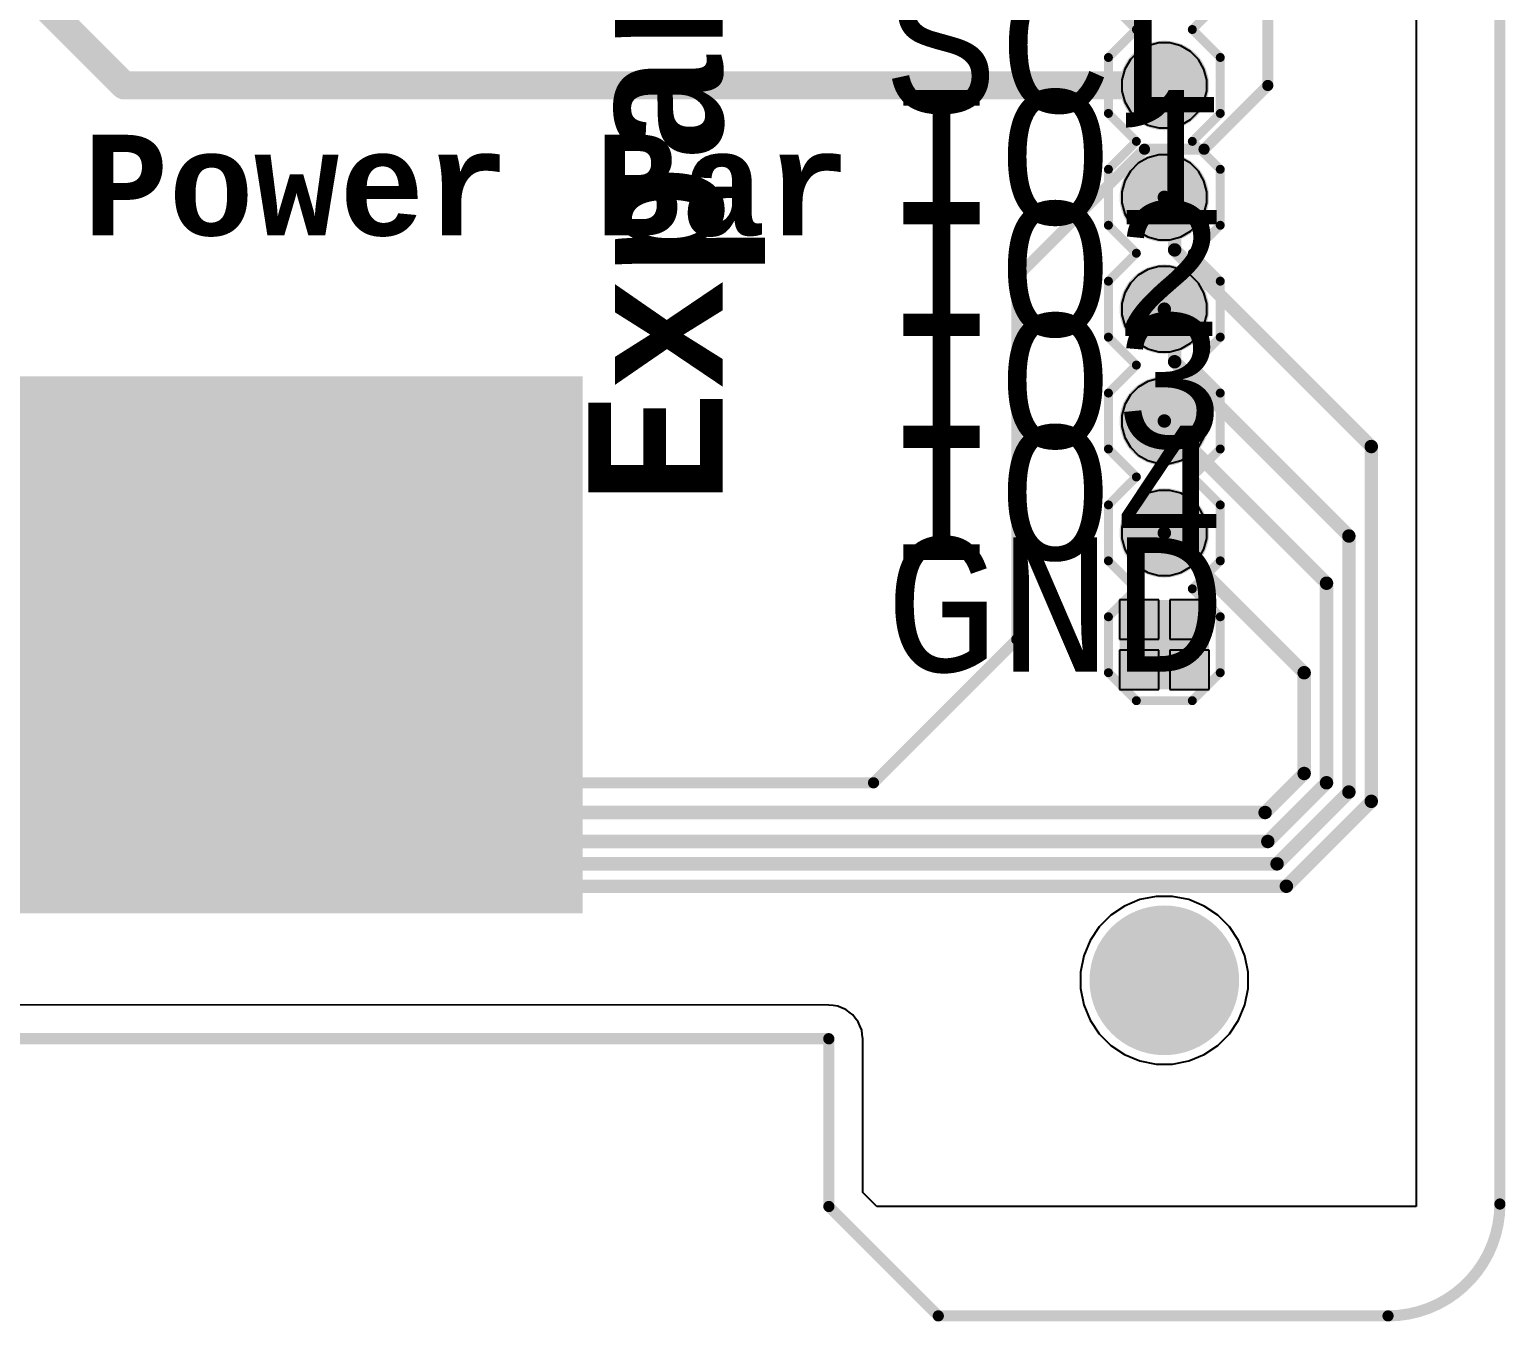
# Model space of a CAD drawing. Header units: inches. Extents: x -0.01 to 8.25, y -0.01 to 4.91.
# Drawn here: x 6.885 to 8.205, y -0.005 to 1.15 of the extents above; entities that cross this region are included whole.
import ezdxf

# ---------------------------------------------------------------- set-up
doc = ezdxf.new("R2010")
doc.units = ezdxf.units.IN
doc.header["$MEASUREMENT"] = 0
for name, color, linetype in [('Board', 6, 'Continuous'), ('Bottom Courtyard', 56, 'Continuous'), ('Bottom Layer', 5, 'Continuous'), ('Bottom Solder', 6, 'Continuous'), ('Multi-Layer', 9, 'Continuous'), ('Pad Holes', 156, 'Continuous'), ('Top Layer', 1, 'Continuous'), ('Top Overlay', 2, 'Continuous'), ('Top Solder', 216, 'Continuous')]:
    doc.layers.add(name, color=color, linetype=linetype)
doc.styles.add('Consolas', font='', dxfattribs={"height": 0.2})
doc.styles.add('Consolas_Bold', font='', dxfattribs={"height": 0.2})
doc.styles.get('Consolas').set_extended_font_data('Consolas')
doc.styles.get('Consolas_Bold').set_extended_font_data('Consolas', bold=True)

# ---------------------------------------------------------------- blocks, each defined once
blk = doc.blocks.new('1X08_13')
at = {"layer": 'Bottom Courtyard'}
for points in [[(-0.01, -0.01), (0.01, -0.01), (0.01, 0.01), (-0.01, 0.01)], [(0.09, -0.01), (0.11, -0.01), (0.11, 0.01), (0.09, 0.01)], [(0.19, -0.01), (0.21, -0.01), (0.21, 0.01), (0.19, 0.01)], [(0.29, -0.01), (0.31, -0.01), (0.31, 0.01), (0.29, 0.01)], [(0.39, -0.01), (0.41, -0.01), (0.41, 0.01), (0.39, 0.01)], [(0.49, -0.01), (0.51, -0.01), (0.51, 0.01), (0.49, 0.01)], [(0.59, -0.01), (0.61, -0.01), (0.61, 0.01), (0.59, 0.01)], [(0.69, -0.01), (0.71, -0.01), (0.71, 0.01), (0.69, 0.01)]]:
    blk.add_hatch(color=56, dxfattribs=at).paths.add_polyline_path(points)
at = {"layer": 'Bottom Layer'}
blk.add_hatch(color=5, dxfattribs=at).paths.add_polyline_path([(-0.03, -0.03), (-0.03, 0.03), (0.03, 0.03), (0.03, -0.03)])
h = blk.add_hatch(color=5, dxfattribs=at)
edge = h.paths.add_edge_path()
edge.add_arc((0.1, 0), 0.03, 0, 360)
h = blk.add_hatch(color=5, dxfattribs=at)
edge = h.paths.add_edge_path()
edge.add_arc((0.2, 0), 0.03, 0, 360)
h = blk.add_hatch(color=5, dxfattribs=at)
edge = h.paths.add_edge_path()
edge.add_arc((0.3, 0), 0.03, 0, 360)
h = blk.add_hatch(color=5, dxfattribs=at)
edge = h.paths.add_edge_path()
edge.add_arc((0.4, 0), 0.03, 0, 360)
h = blk.add_hatch(color=5, dxfattribs=at)
edge = h.paths.add_edge_path()
edge.add_arc((0.5, 0), 0.03, 0, 360)
h = blk.add_hatch(color=5, dxfattribs=at)
edge = h.paths.add_edge_path()
edge.add_arc((0.6, 0), 0.03, 0, 360)
h = blk.add_hatch(color=5, dxfattribs=at)
edge = h.paths.add_edge_path()
edge.add_arc((0.7, 0), 0.03, 0, 360)
at = {"layer": 'Bottom Solder'}
blk.add_hatch(color=6, dxfattribs=at).paths.add_polyline_path([(-0.04, -0.04), (-0.04, 0.04), (0.04, 0.04), (0.04, -0.04)])
h = blk.add_hatch(color=6, dxfattribs=at)
edge = h.paths.add_edge_path()
edge.add_arc((0.1, 0), 0.04, 0, 360)
h = blk.add_hatch(color=6, dxfattribs=at)
edge = h.paths.add_edge_path()
edge.add_arc((0.2, 0), 0.04, 0, 360)
h = blk.add_hatch(color=6, dxfattribs=at)
edge = h.paths.add_edge_path()
edge.add_arc((0.3, 0), 0.04, 0, 360)
h = blk.add_hatch(color=6, dxfattribs=at)
edge = h.paths.add_edge_path()
edge.add_arc((0.4, 0), 0.04, 0, 360)
h = blk.add_hatch(color=6, dxfattribs=at)
edge = h.paths.add_edge_path()
edge.add_arc((0.5, 0), 0.04, 0, 360)
h = blk.add_hatch(color=6, dxfattribs=at)
edge = h.paths.add_edge_path()
edge.add_arc((0.6, 0), 0.04, 0, 360)
h = blk.add_hatch(color=6, dxfattribs=at)
edge = h.paths.add_edge_path()
edge.add_arc((0.7, 0), 0.04, 0, 360)
at = {"layer": 'Multi-Layer'}
blk.add_hatch(color=9, dxfattribs=at).paths.add_polyline_path([(-0.03, -0.03), (-0.03, 0.03), (0.03, 0.03), (0.03, -0.03)])
h = blk.add_hatch(color=9, dxfattribs=at)
edge = h.paths.add_edge_path()
edge.add_arc((0.1, 0), 0.03, 0, 360)
h = blk.add_hatch(color=9, dxfattribs=at)
edge = h.paths.add_edge_path()
edge.add_arc((0.2, 0), 0.03, 0, 360)
h = blk.add_hatch(color=9, dxfattribs=at)
edge = h.paths.add_edge_path()
edge.add_arc((0.3, 0), 0.03, 0, 360)
h = blk.add_hatch(color=9, dxfattribs=at)
edge = h.paths.add_edge_path()
edge.add_arc((0.4, 0), 0.03, 0, 360)
h = blk.add_hatch(color=9, dxfattribs=at)
edge = h.paths.add_edge_path()
edge.add_arc((0.5, 0), 0.03, 0, 360)
h = blk.add_hatch(color=9, dxfattribs=at)
edge = h.paths.add_edge_path()
edge.add_arc((0.6, 0), 0.03, 0, 360)
h = blk.add_hatch(color=9, dxfattribs=at)
edge = h.paths.add_edge_path()
edge.add_arc((0.7, 0), 0.03, 0, 360)
at = {"layer": 'Pad Holes'}
h = blk.add_hatch(color=7, dxfattribs=at)
edge = h.paths.add_edge_path()
edge.add_arc((0, 0), 0.02, 0, 360)
h = blk.add_hatch(color=7, dxfattribs=at)
edge = h.paths.add_edge_path()
edge.add_arc((0.1, 0), 0.02, 0, 360)
h = blk.add_hatch(color=7, dxfattribs=at)
edge = h.paths.add_edge_path()
edge.add_arc((0.2, 0), 0.02, 0, 360)
h = blk.add_hatch(color=7, dxfattribs=at)
edge = h.paths.add_edge_path()
edge.add_arc((0.3, 0), 0.02, 0, 360)
h = blk.add_hatch(color=7, dxfattribs=at)
edge = h.paths.add_edge_path()
edge.add_arc((0.4, 0), 0.02, 0, 360)
h = blk.add_hatch(color=7, dxfattribs=at)
edge = h.paths.add_edge_path()
edge.add_arc((0.5, 0), 0.02, 0, 360)
h = blk.add_hatch(color=7, dxfattribs=at)
edge = h.paths.add_edge_path()
edge.add_arc((0.6, 0), 0.02, 0, 360)
h = blk.add_hatch(color=7, dxfattribs=at)
edge = h.paths.add_edge_path()
edge.add_arc((0.7, 0), 0.02, 0, 360)
at = {"layer": 'Top Layer'}
blk.add_hatch(color=1, dxfattribs=at).paths.add_polyline_path([(-0.03, -0.03), (-0.03, 0.03), (0.03, 0.03), (0.03, -0.03)])
h = blk.add_hatch(color=1, dxfattribs=at)
edge = h.paths.add_edge_path()
edge.add_arc((0.1, 0), 0.03, 0, 360)
h = blk.add_hatch(color=1, dxfattribs=at)
edge = h.paths.add_edge_path()
edge.add_arc((0.2, 0), 0.03, 0, 360)
h = blk.add_hatch(color=1, dxfattribs=at)
edge = h.paths.add_edge_path()
edge.add_arc((0.3, 0), 0.03, 0, 360)
h = blk.add_hatch(color=1, dxfattribs=at)
edge = h.paths.add_edge_path()
edge.add_arc((0.4, 0), 0.03, 0, 360)
h = blk.add_hatch(color=1, dxfattribs=at)
edge = h.paths.add_edge_path()
edge.add_arc((0.5, 0), 0.03, 0, 360)
h = blk.add_hatch(color=1, dxfattribs=at)
edge = h.paths.add_edge_path()
edge.add_arc((0.6, 0), 0.03, 0, 360)
h = blk.add_hatch(color=1, dxfattribs=at)
edge = h.paths.add_edge_path()
edge.add_arc((0.7, 0), 0.03, 0, 360)
at = {"layer": 'Top Solder'}
blk.add_hatch(color=216, dxfattribs=at).paths.add_polyline_path([(-0.04, -0.04), (-0.04, 0.04), (0.04, 0.04), (0.04, -0.04)])
h = blk.add_hatch(color=216, dxfattribs=at)
edge = h.paths.add_edge_path()
edge.add_arc((0.1, 0), 0.04, 0, 360)
h = blk.add_hatch(color=216, dxfattribs=at)
edge = h.paths.add_edge_path()
edge.add_arc((0.2, 0), 0.04, 0, 360)
h = blk.add_hatch(color=216, dxfattribs=at)
edge = h.paths.add_edge_path()
edge.add_arc((0.3, 0), 0.04, 0, 360)
h = blk.add_hatch(color=216, dxfattribs=at)
edge = h.paths.add_edge_path()
edge.add_arc((0.4, 0), 0.04, 0, 360)
h = blk.add_hatch(color=216, dxfattribs=at)
edge = h.paths.add_edge_path()
edge.add_arc((0.5, 0), 0.04, 0, 360)
h = blk.add_hatch(color=216, dxfattribs=at)
edge = h.paths.add_edge_path()
edge.add_arc((0.6, 0), 0.04, 0, 360)
h = blk.add_hatch(color=216, dxfattribs=at)
edge = h.paths.add_edge_path()
edge.add_arc((0.7, 0), 0.04, 0, 360)
at = {"layer": 'Top Overlay'}
for points in [[(-0.025, 0.05, 0.008, 0.008, 0), (-0.05, 0.025, 0.008, 0.008, 0)], [(-0.025, 0.05, 0.008, 0.008, 0), (0.025, 0.05, 0.008, 0.008, 0)], [(0.025, 0.05, 0.008, 0.008, 0), (0.05, 0.025, 0.008, 0.008, 0)], [(0.075, 0.05, 0.008, 0.008, 0), (0.05, 0.025, 0.008, 0.008, 0)], [(0.075, 0.05, 0.008, 0.008, 0), (0.125, 0.05, 0.008, 0.008, 0)], [(0.125, 0.05, 0.008, 0.008, 0), (0.15, 0.025, 0.008, 0.008, 0)], [(0.175, 0.05, 0.008, 0.008, 0), (0.15, 0.025, 0.008, 0.008, 0)], [(0.175, 0.05, 0.008, 0.008, 0), (0.225, 0.05, 0.008, 0.008, 0)], [(0.225, 0.05, 0.008, 0.008, 0), (0.25, 0.025, 0.008, 0.008, 0)], [(0.275, 0.05, 0.008, 0.008, 0), (0.25, 0.025, 0.008, 0.008, 0)], [(0.275, 0.05, 0.008, 0.008, 0), (0.325, 0.05, 0.008, 0.008, 0)], [(0.325, 0.05, 0.008, 0.008, 0), (0.35, 0.025, 0.008, 0.008, 0)], [(0.375, 0.05, 0.008, 0.008, 0), (0.35, 0.025, 0.008, 0.008, 0)], [(0.375, 0.05, 0.008, 0.008, 0), (0.425, 0.05, 0.008, 0.008, 0)], [(0.425, 0.05, 0.008, 0.008, 0), (0.45, 0.025, 0.008, 0.008, 0)], [(0.475, 0.05, 0.008, 0.008, 0), (0.45, 0.025, 0.008, 0.008, 0)], [(0.475, 0.05, 0.008, 0.008, 0), (0.525, 0.05, 0.008, 0.008, 0)], [(0.525, 0.05, 0.008, 0.008, 0), (0.55, 0.025, 0.008, 0.008, 0)], [(0.575, 0.05, 0.008, 0.008, 0), (0.55, 0.025, 0.008, 0.008, 0)], [(0.575, 0.05, 0.008, 0.008, 0), (0.625, 0.05, 0.008, 0.008, 0)], [(0.625, 0.05, 0.008, 0.008, 0), (0.65, 0.025, 0.008, 0.008, 0)], [(0.675, 0.05, 0.008, 0.008, 0), (0.65, 0.025, 0.008, 0.008, 0)], [(0.675, 0.05, 0.008, 0.008, 0), (0.725, 0.05, 0.008, 0.008, 0)], [(0.725, 0.05, 0.008, 0.008, 0), (0.75, 0.025, 0.008, 0.008, 0)], [(-0.05, 0.025, 0.008, 0.008, 0), (-0.05, -0.025, 0.008, 0.008, 0)], [(0.75, 0.025, 0.008, 0.008, 0), (0.75, -0.025, 0.008, 0.008, 0)], [(-0.05, -0.025, 0.008, 0.008, 0), (-0.025, -0.05, 0.008, 0.008, 0)], [(0.05, -0.025, 0.008, 0.008, 0), (0.025, -0.05, 0.008, 0.008, 0)], [(0.05, -0.025, 0.008, 0.008, 0), (0.075, -0.05, 0.008, 0.008, 0)], [(0.15, -0.025, 0.008, 0.008, 0), (0.125, -0.05, 0.008, 0.008, 0)], [(0.15, -0.025, 0.008, 0.008, 0), (0.175, -0.05, 0.008, 0.008, 0)], [(0.25, -0.025, 0.008, 0.008, 0), (0.225, -0.05, 0.008, 0.008, 0)], [(0.25, -0.025, 0.008, 0.008, 0), (0.275, -0.05, 0.008, 0.008, 0)], [(0.35, -0.025, 0.008, 0.008, 0), (0.325, -0.05, 0.008, 0.008, 0)], [(0.35, -0.025, 0.008, 0.008, 0), (0.375, -0.05, 0.008, 0.008, 0)], [(0.45, -0.025, 0.008, 0.008, 0), (0.425, -0.05, 0.008, 0.008, 0)], [(0.45, -0.025, 0.008, 0.008, 0), (0.475, -0.05, 0.008, 0.008, 0)], [(0.55, -0.025, 0.008, 0.008, 0), (0.525, -0.05, 0.008, 0.008, 0)], [(0.55, -0.025, 0.008, 0.008, 0), (0.575, -0.05, 0.008, 0.008, 0)], [(0.65, -0.025, 0.008, 0.008, 0), (0.625, -0.05, 0.008, 0.008, 0)], [(0.65, -0.025, 0.008, 0.008, 0), (0.675, -0.05, 0.008, 0.008, 0)], [(0.75, -0.025, 0.008, 0.008, 0), (0.725, -0.05, 0.008, 0.008, 0)], [(-0.025, -0.05, 0.008, 0.008, 0), (0.025, -0.05, 0.008, 0.008, 0)], [(0.075, -0.05, 0.008, 0.008, 0), (0.125, -0.05, 0.008, 0.008, 0)], [(0.175, -0.05, 0.008, 0.008, 0), (0.225, -0.05, 0.008, 0.008, 0)], [(0.275, -0.05, 0.008, 0.008, 0), (0.325, -0.05, 0.008, 0.008, 0)], [(0.375, -0.05, 0.008, 0.008, 0), (0.425, -0.05, 0.008, 0.008, 0)], [(0.475, -0.05, 0.008, 0.008, 0), (0.525, -0.05, 0.008, 0.008, 0)], [(0.575, -0.05, 0.008, 0.008, 0), (0.625, -0.05, 0.008, 0.008, 0)], [(0.675, -0.05, 0.008, 0.008, 0), (0.725, -0.05, 0.008, 0.008, 0)]]:
    blk.add_lwpolyline(points, format="xyseb", dxfattribs=at)
for points in [[(-0.027, 0.05, 0.004, 0.004, 1), (-0.023, 0.05, 0.004, 0.004, 1)], [(-0.027, 0.05, 0.004, 0.004, 1), (-0.023, 0.05, 0.004, 0.004, 1)], [(0.023, 0.05, 0.004, 0.004, 1), (0.027, 0.05, 0.004, 0.004, 1)], [(0.023, 0.05, 0.004, 0.004, 1), (0.027, 0.05, 0.004, 0.004, 1)], [(0.073, 0.05, 0.004, 0.004, 1), (0.077, 0.05, 0.004, 0.004, 1)], [(0.073, 0.05, 0.004, 0.004, 1), (0.077, 0.05, 0.004, 0.004, 1)], [(0.123, 0.05, 0.004, 0.004, 1), (0.127, 0.05, 0.004, 0.004, 1)], [(0.123, 0.05, 0.004, 0.004, 1), (0.127, 0.05, 0.004, 0.004, 1)], [(0.173, 0.05, 0.004, 0.004, 1), (0.177, 0.05, 0.004, 0.004, 1)], [(0.173, 0.05, 0.004, 0.004, 1), (0.177, 0.05, 0.004, 0.004, 1)], [(0.223, 0.05, 0.004, 0.004, 1), (0.227, 0.05, 0.004, 0.004, 1)], [(0.223, 0.05, 0.004, 0.004, 1), (0.227, 0.05, 0.004, 0.004, 1)], [(0.273, 0.05, 0.004, 0.004, 1), (0.277, 0.05, 0.004, 0.004, 1)], [(0.273, 0.05, 0.004, 0.004, 1), (0.277, 0.05, 0.004, 0.004, 1)], [(0.323, 0.05, 0.004, 0.004, 1), (0.327, 0.05, 0.004, 0.004, 1)], [(0.323, 0.05, 0.004, 0.004, 1), (0.327, 0.05, 0.004, 0.004, 1)], [(0.373, 0.05, 0.004, 0.004, 1), (0.377, 0.05, 0.004, 0.004, 1)], [(0.373, 0.05, 0.004, 0.004, 1), (0.377, 0.05, 0.004, 0.004, 1)], [(0.423, 0.05, 0.004, 0.004, 1), (0.427, 0.05, 0.004, 0.004, 1)], [(0.423, 0.05, 0.004, 0.004, 1), (0.427, 0.05, 0.004, 0.004, 1)], [(0.473, 0.05, 0.004, 0.004, 1), (0.477, 0.05, 0.004, 0.004, 1)], [(0.473, 0.05, 0.004, 0.004, 1), (0.477, 0.05, 0.004, 0.004, 1)], [(0.523, 0.05, 0.004, 0.004, 1), (0.527, 0.05, 0.004, 0.004, 1)], [(0.523, 0.05, 0.004, 0.004, 1), (0.527, 0.05, 0.004, 0.004, 1)], [(0.573, 0.05, 0.004, 0.004, 1), (0.577, 0.05, 0.004, 0.004, 1)], [(0.573, 0.05, 0.004, 0.004, 1), (0.577, 0.05, 0.004, 0.004, 1)], [(0.623, 0.05, 0.004, 0.004, 1), (0.627, 0.05, 0.004, 0.004, 1)], [(0.623, 0.05, 0.004, 0.004, 1), (0.627, 0.05, 0.004, 0.004, 1)], [(0.673, 0.05, 0.004, 0.004, 1), (0.677, 0.05, 0.004, 0.004, 1)], [(0.673, 0.05, 0.004, 0.004, 1), (0.677, 0.05, 0.004, 0.004, 1)], [(0.723, 0.05, 0.004, 0.004, 1), (0.727, 0.05, 0.004, 0.004, 1)], [(0.723, 0.05, 0.004, 0.004, 1), (0.727, 0.05, 0.004, 0.004, 1)], [(-0.052, 0.025, 0.004, 0.004, 1), (-0.048, 0.025, 0.004, 0.004, 1)], [(-0.052, 0.025, 0.004, 0.004, 1), (-0.048, 0.025, 0.004, 0.004, 1)], [(0.048, 0.025, 0.004, 0.004, 1), (0.052, 0.025, 0.004, 0.004, 1)], [(0.048, 0.025, 0.004, 0.004, 1), (0.052, 0.025, 0.004, 0.004, 1)], [(0.148, 0.025, 0.004, 0.004, 1), (0.152, 0.025, 0.004, 0.004, 1)], [(0.148, 0.025, 0.004, 0.004, 1), (0.152, 0.025, 0.004, 0.004, 1)], [(0.248, 0.025, 0.004, 0.004, 1), (0.252, 0.025, 0.004, 0.004, 1)], [(0.248, 0.025, 0.004, 0.004, 1), (0.252, 0.025, 0.004, 0.004, 1)], [(0.348, 0.025, 0.004, 0.004, 1), (0.352, 0.025, 0.004, 0.004, 1)], [(0.348, 0.025, 0.004, 0.004, 1), (0.352, 0.025, 0.004, 0.004, 1)], [(0.448, 0.025, 0.004, 0.004, 1), (0.452, 0.025, 0.004, 0.004, 1)], [(0.448, 0.025, 0.004, 0.004, 1), (0.452, 0.025, 0.004, 0.004, 1)], [(0.548, 0.025, 0.004, 0.004, 1), (0.552, 0.025, 0.004, 0.004, 1)], [(0.548, 0.025, 0.004, 0.004, 1), (0.552, 0.025, 0.004, 0.004, 1)], [(0.648, 0.025, 0.004, 0.004, 1), (0.652, 0.025, 0.004, 0.004, 1)], [(0.648, 0.025, 0.004, 0.004, 1), (0.652, 0.025, 0.004, 0.004, 1)], [(0.748, 0.025, 0.004, 0.004, 1), (0.752, 0.025, 0.004, 0.004, 1)], [(0.748, 0.025, 0.004, 0.004, 1), (0.752, 0.025, 0.004, 0.004, 1)], [(-0.052, -0.025, 0.004, 0.004, 1), (-0.048, -0.025, 0.004, 0.004, 1)], [(-0.052, -0.025, 0.004, 0.004, 1), (-0.048, -0.025, 0.004, 0.004, 1)], [(0.048, -0.025, 0.004, 0.004, 1), (0.052, -0.025, 0.004, 0.004, 1)], [(0.048, -0.025, 0.004, 0.004, 1), (0.052, -0.025, 0.004, 0.004, 1)], [(0.148, -0.025, 0.004, 0.004, 1), (0.152, -0.025, 0.004, 0.004, 1)], [(0.148, -0.025, 0.004, 0.004, 1), (0.152, -0.025, 0.004, 0.004, 1)], [(0.248, -0.025, 0.004, 0.004, 1), (0.252, -0.025, 0.004, 0.004, 1)], [(0.248, -0.025, 0.004, 0.004, 1), (0.252, -0.025, 0.004, 0.004, 1)], [(0.348, -0.025, 0.004, 0.004, 1), (0.352, -0.025, 0.004, 0.004, 1)], [(0.348, -0.025, 0.004, 0.004, 1), (0.352, -0.025, 0.004, 0.004, 1)], [(0.448, -0.025, 0.004, 0.004, 1), (0.452, -0.025, 0.004, 0.004, 1)], [(0.448, -0.025, 0.004, 0.004, 1), (0.452, -0.025, 0.004, 0.004, 1)], [(0.548, -0.025, 0.004, 0.004, 1), (0.552, -0.025, 0.004, 0.004, 1)], [(0.548, -0.025, 0.004, 0.004, 1), (0.552, -0.025, 0.004, 0.004, 1)], [(0.648, -0.025, 0.004, 0.004, 1), (0.652, -0.025, 0.004, 0.004, 1)], [(0.648, -0.025, 0.004, 0.004, 1), (0.652, -0.025, 0.004, 0.004, 1)], [(0.748, -0.025, 0.004, 0.004, 1), (0.752, -0.025, 0.004, 0.004, 1)], [(0.748, -0.025, 0.004, 0.004, 1), (0.752, -0.025, 0.004, 0.004, 1)], [(-0.027, -0.05, 0.004, 0.004, 1), (-0.023, -0.05, 0.004, 0.004, 1)], [(-0.027, -0.05, 0.004, 0.004, 1), (-0.023, -0.05, 0.004, 0.004, 1)], [(0.023, -0.05, 0.004, 0.004, 1), (0.027, -0.05, 0.004, 0.004, 1)], [(0.023, -0.05, 0.004, 0.004, 1), (0.027, -0.05, 0.004, 0.004, 1)], [(0.073, -0.05, 0.004, 0.004, 1), (0.077, -0.05, 0.004, 0.004, 1)], [(0.073, -0.05, 0.004, 0.004, 1), (0.077, -0.05, 0.004, 0.004, 1)], [(0.123, -0.05, 0.004, 0.004, 1), (0.127, -0.05, 0.004, 0.004, 1)], [(0.123, -0.05, 0.004, 0.004, 1), (0.127, -0.05, 0.004, 0.004, 1)], [(0.173, -0.05, 0.004, 0.004, 1), (0.177, -0.05, 0.004, 0.004, 1)], [(0.173, -0.05, 0.004, 0.004, 1), (0.177, -0.05, 0.004, 0.004, 1)], [(0.223, -0.05, 0.004, 0.004, 1), (0.227, -0.05, 0.004, 0.004, 1)], [(0.223, -0.05, 0.004, 0.004, 1), (0.227, -0.05, 0.004, 0.004, 1)], [(0.273, -0.05, 0.004, 0.004, 1), (0.277, -0.05, 0.004, 0.004, 1)], [(0.273, -0.05, 0.004, 0.004, 1), (0.277, -0.05, 0.004, 0.004, 1)], [(0.323, -0.05, 0.004, 0.004, 1), (0.327, -0.05, 0.004, 0.004, 1)], [(0.323, -0.05, 0.004, 0.004, 1), (0.327, -0.05, 0.004, 0.004, 1)], [(0.373, -0.05, 0.004, 0.004, 1), (0.377, -0.05, 0.004, 0.004, 1)], [(0.373, -0.05, 0.004, 0.004, 1), (0.377, -0.05, 0.004, 0.004, 1)], [(0.423, -0.05, 0.004, 0.004, 1), (0.427, -0.05, 0.004, 0.004, 1)], [(0.423, -0.05, 0.004, 0.004, 1), (0.427, -0.05, 0.004, 0.004, 1)], [(0.473, -0.05, 0.004, 0.004, 1), (0.477, -0.05, 0.004, 0.004, 1)], [(0.473, -0.05, 0.004, 0.004, 1), (0.477, -0.05, 0.004, 0.004, 1)], [(0.523, -0.05, 0.004, 0.004, 1), (0.527, -0.05, 0.004, 0.004, 1)], [(0.523, -0.05, 0.004, 0.004, 1), (0.527, -0.05, 0.004, 0.004, 1)], [(0.573, -0.05, 0.004, 0.004, 1), (0.577, -0.05, 0.004, 0.004, 1)], [(0.573, -0.05, 0.004, 0.004, 1), (0.577, -0.05, 0.004, 0.004, 1)], [(0.623, -0.05, 0.004, 0.004, 1), (0.627, -0.05, 0.004, 0.004, 1)], [(0.623, -0.05, 0.004, 0.004, 1), (0.627, -0.05, 0.004, 0.004, 1)], [(0.673, -0.05, 0.004, 0.004, 1), (0.677, -0.05, 0.004, 0.004, 1)], [(0.673, -0.05, 0.004, 0.004, 1), (0.677, -0.05, 0.004, 0.004, 1)], [(0.723, -0.05, 0.004, 0.004, 1), (0.727, -0.05, 0.004, 0.004, 1)], [(0.723, -0.05, 0.004, 0.004, 1), (0.727, -0.05, 0.004, 0.004, 1)]]:
    blk.add_lwpolyline(points, format="xyseb", close=True, dxfattribs=at)

msp = doc.modelspace()

# ---------------------------------------------------------------- hatches: boundary and pattern name
at = {"layer": 'Bottom Solder'}
msp.add_hatch(color=6, dxfattribs=at).paths.add_polyline_path([(7.905, 0.31), (7.895, 0.31), (7.89, 0.305), (7.89, 0.295), (7.895, 0.29), (7.905, 0.29), (7.91, 0.295), (7.91, 0.305)])
at = {"layer": 'Pad Holes'}
h = msp.add_hatch(color=7, dxfattribs=at)
edge = h.paths.add_edge_path()
edge.add_arc((7.9, 0.3), 0.0669, 0, 360)
at = {"layer": 'Top Overlay'}
msp.add_hatch(color=2, dxfattribs=at).paths.add_polyline_path([(5.9322, 0.36), (7.38, 0.36), (7.38, 0.84), (5.9322, 0.84)])
at = {"layer": 'Top Solder'}
msp.add_hatch(color=216, dxfattribs=at).paths.add_polyline_path([(7.905, 0.31), (7.895, 0.31), (7.89, 0.305), (7.89, 0.295), (7.895, 0.29), (7.905, 0.29), (7.91, 0.295), (7.91, 0.305)])

# ---------------------------------------------------------------- linework, layer by layer
at = {"layer": 'Board'}
for points in [[(8.2, 0.1, 0.01, 0.01, 0), (8.2, 4.8, 0.01, 0.01, 0)], [(6.8, 0.2478, 0.01, 0.01, 0), (7.6, 0.2478, 0.01, 0.01, 0)], [(7.6, 0.2478, 0.01, 0.01, 0), (7.6001, 0.2477, 0.01, 0.01, 0)], [(7.6001, 0.0978, 0.01, 0.01, 0), (7.6001, 0.2477, 0.01, 0.01, 0)], [(7.6001, 0.0978, 0.01, 0.01, 0), (7.6979, 0, 0.01, 0.01, 0)], [(8.2, 0.1, 0.01, 0.01, -0.414216), (8.1, 0, 0.01, 0.01, 0)], [(7.6979, 0, 0.01, 0.01, 0), (8.1, 0, 0.01, 0.01, 0)]]:
    msp.add_lwpolyline(points, format="xyseb", dxfattribs=at)
for points in [[(7.5975, 0.2478, 0.005, 0.005, 1), (7.6025, 0.2478, 0.005, 0.005, 1)], [(7.5975, 0.2478, 0.005, 0.005, 1), (7.6025, 0.2478, 0.005, 0.005, 1)], [(7.5976, 0.2477, 0.005, 0.005, 1), (7.6026, 0.2477, 0.005, 0.005, 1)], [(7.5976, 0.2477, 0.005, 0.005, 1), (7.6026, 0.2477, 0.005, 0.005, 1)], [(7.5976, 0.0978, 0.005, 0.005, 1), (7.6026, 0.0978, 0.005, 0.005, 1)], [(7.5976, 0.0978, 0.005, 0.005, 1), (7.6026, 0.0978, 0.005, 0.005, 1)], [(8.1975, 0.1, 0.005, 0.005, 1), (8.2025, 0.1, 0.005, 0.005, 1)], [(8.1975, 0.1, 0.005, 0.005, 1), (8.2025, 0.1, 0.005, 0.005, 1)], [(7.6954, 0, 0.005, 0.005, 1), (7.7004, 0, 0.005, 0.005, 1)], [(7.6954, 0, 0.005, 0.005, 1), (7.7004, 0, 0.005, 0.005, 1)], [(8.0975, 0, 0.005, 0.005, 1), (8.1025, 0, 0.005, 0.005, 1)], [(8.0975, 0, 0.005, 0.005, 1), (8.1025, 0, 0.005, 0.005, 1)]]:
    msp.add_lwpolyline(points, format="xyseb", close=True, dxfattribs=at)
at = {"layer": 'Bottom Layer'}
for p, q in [((8.125, 2.51), (8.125, 0.0978)), ((7.8853, 1.1354), (7.8767, 1.1304)), ((7.895, 1.138), (7.8853, 1.1354)), ((7.905, 1.138), (7.895, 1.138)), ((7.9147, 1.1354), (7.905, 1.138)), ((7.9233, 1.1304), (7.9147, 1.1354)), ((7.8696, 1.1233), (7.8646, 1.1147)), ((7.8767, 1.1304), (7.8696, 1.1233)), ((7.9304, 1.1233), (7.9233, 1.1304)), ((7.9354, 1.1147), (7.9304, 1.1233)), ((7.8646, 1.1147), (7.862, 1.105)), ((7.938, 1.105), (7.9354, 1.1147)), ((7.862, 1.105), (7.862, 1.095)), ((7.938, 1.095), (7.938, 1.105)), ((7.862, 1.095), (7.8646, 1.0853)), ((7.8646, 1.0853), (7.8696, 1.0767)), ((7.9304, 1.0767), (7.9354, 1.0853)), ((7.9354, 1.0853), (7.938, 1.095)), ((7.8696, 1.0767), (7.8767, 1.0696)), ((7.8767, 1.0696), (7.8853, 1.0646)), ((7.9147, 1.0646), (7.9233, 1.0696)), ((7.9233, 1.0696), (7.9304, 1.0767)), ((7.8853, 1.0646), (7.895, 1.062)), ((7.895, 1.062), (7.905, 1.062)), ((7.905, 1.062), (7.9147, 1.0646)), ((7.8767, 1.0304), (7.8696, 1.0233)), ((7.8853, 1.0354), (7.8767, 1.0304)), ((7.895, 1.038), (7.8853, 1.0354)), ((7.905, 1.038), (7.895, 1.038)), ((7.9147, 1.0354), (7.905, 1.038)), ((7.9233, 1.0304), (7.9147, 1.0354)), ((7.9304, 1.0233), (7.9233, 1.0304)), ((7.8696, 1.0233), (7.8646, 1.0147)), ((7.9354, 1.0147), (7.9304, 1.0233)), ((7.8646, 1.0147), (7.862, 1.005)), ((7.862, 1.005), (7.862, 0.995)), ((7.938, 1.005), (7.9354, 1.0147)), ((7.938, 0.995), (7.938, 1.005)), ((7.862, 0.995), (7.8646, 0.9853)), ((7.9354, 0.9853), (7.938, 0.995)), ((7.8646, 0.9853), (7.8696, 0.9767)), ((7.8696, 0.9767), (7.8767, 0.9696)), ((7.9233, 0.9696), (7.9304, 0.9767)), ((7.9304, 0.9767), (7.9354, 0.9853)), ((7.8767, 0.9696), (7.8853, 0.9646)), ((7.8853, 0.9646), (7.895, 0.962)), ((7.905, 0.962), (7.9147, 0.9646)), ((7.9147, 0.9646), (7.9233, 0.9696)), ((7.895, 0.962), (7.905, 0.962)), ((7.895, 0.938), (7.8853, 0.9354)), ((7.905, 0.938), (7.895, 0.938)), ((7.9147, 0.9354), (7.905, 0.938)), ((7.8767, 0.9304), (7.8696, 0.9233)), ((7.8853, 0.9354), (7.8767, 0.9304)), ((7.9233, 0.9304), (7.9147, 0.9354)), ((7.9304, 0.9233), (7.9233, 0.9304)), ((7.8646, 0.9147), (7.862, 0.905)), ((7.8696, 0.9233), (7.8646, 0.9147)), ((7.9354, 0.9147), (7.9304, 0.9233)), ((7.938, 0.905), (7.9354, 0.9147)), ((7.862, 0.905), (7.862, 0.895)), ((7.938, 0.895), (7.938, 0.905)), ((7.862, 0.895), (7.8646, 0.8853)), ((7.8646, 0.8853), (7.8696, 0.8767)), ((7.9304, 0.8767), (7.9354, 0.8853)), ((7.9354, 0.8853), (7.938, 0.895)), ((7.8696, 0.8767), (7.8767, 0.8696)), ((7.9233, 0.8696), (7.9304, 0.8767)), ((7.8767, 0.8696), (7.8853, 0.8646)), ((7.8853, 0.8646), (7.895, 0.862)), ((7.895, 0.862), (7.905, 0.862)), ((7.905, 0.862), (7.9147, 0.8646)), ((7.9147, 0.8646), (7.9233, 0.8696)), ((7.8853, 0.8354), (7.8767, 0.8304)), ((7.895, 0.838), (7.8853, 0.8354)), ((7.905, 0.838), (7.895, 0.838)), ((7.9147, 0.8354), (7.905, 0.838)), ((7.9233, 0.8304), (7.9147, 0.8354)), ((7.8696, 0.8233), (7.8646, 0.8147)), ((7.8767, 0.8304), (7.8696, 0.8233)), ((7.9304, 0.8233), (7.9233, 0.8304)), ((7.9354, 0.8147), (7.9304, 0.8233)), ((7.8646, 0.8147), (7.862, 0.805)), ((7.862, 0.805), (7.862, 0.795)), ((7.938, 0.805), (7.9354, 0.8147)), ((7.938, 0.795), (7.938, 0.805)), ((7.862, 0.795), (7.8646, 0.7853)), ((7.9354, 0.7853), (7.938, 0.795)), ((7.8646, 0.7853), (7.8696, 0.7767)), ((7.9304, 0.7767), (7.9354, 0.7853)), ((7.8696, 0.7767), (7.8767, 0.7696)), ((7.8767, 0.7696), (7.8853, 0.7646)), ((7.9147, 0.7646), (7.9233, 0.7696)), ((7.9233, 0.7696), (7.9304, 0.7767)), ((7.8853, 0.7646), (7.895, 0.762)), ((7.895, 0.762), (7.905, 0.762)), ((7.905, 0.762), (7.9147, 0.7646)), ((7.8767, 0.7304), (7.8696, 0.7233)), ((7.8853, 0.7354), (7.8767, 0.7304)), ((7.895, 0.738), (7.8853, 0.7354)), ((7.905, 0.738), (7.895, 0.738)), ((7.9147, 0.7354), (7.905, 0.738)), ((7.9233, 0.7304), (7.9147, 0.7354)), ((7.9304, 0.7233), (7.9233, 0.7304)), ((7.8646, 0.7147), (7.862, 0.705)), ((7.8696, 0.7233), (7.8646, 0.7147)), ((7.9354, 0.7147), (7.9304, 0.7233)), ((7.938, 0.705), (7.9354, 0.7147)), ((7.862, 0.705), (7.862, 0.695)), ((7.938, 0.695), (7.938, 0.705)), ((7.862, 0.695), (7.8646, 0.6853)), ((7.9354, 0.6853), (7.938, 0.695)), ((7.8646, 0.6853), (7.8696, 0.6767)), ((7.8696, 0.6767), (7.8767, 0.6696)), ((7.9233, 0.6696), (7.9304, 0.6767)), ((7.9304, 0.6767), (7.9354, 0.6853)), ((7.8767, 0.6696), (7.8853, 0.6646)), ((7.8853, 0.6646), (7.895, 0.662)), ((7.895, 0.662), (7.905, 0.662)), ((7.905, 0.662), (7.9147, 0.6646)), ((7.9147, 0.6646), (7.9233, 0.6696)), ((7.895, 0.64), (7.86, 0.64)), ((7.86, 0.64), (7.86, 0.605)), ((7.895, 0.605), (7.895, 0.64)), ((7.94, 0.64), (7.905, 0.64)), ((7.905, 0.64), (7.905, 0.605)), ((7.94, 0.605), (7.94, 0.64)), ((7.86, 0.605), (7.895, 0.605)), ((7.895, 0.595), (7.86, 0.595)), ((7.86, 0.595), (7.86, 0.56)), ((7.895, 0.56), (7.895, 0.595)), ((7.905, 0.605), (7.94, 0.605)), ((7.94, 0.595), (7.905, 0.595)), ((7.905, 0.595), (7.905, 0.56)), ((7.94, 0.56), (7.94, 0.595)), ((7.86, 0.56), (7.895, 0.56)), ((7.905, 0.56), (7.94, 0.56)), ((7.8781, 0.3721), (7.8645, 0.3664)), ((7.8926, 0.3749), (7.8781, 0.3721)), ((7.9074, 0.3749), (7.8926, 0.3749)), ((7.9219, 0.3721), (7.9074, 0.3749)), ((7.9355, 0.3664), (7.9219, 0.3721)), ((7.8522, 0.3582), (7.8418, 0.3478)), ((7.8645, 0.3664), (7.8522, 0.3582)), ((7.9478, 0.3582), (7.9355, 0.3664)), ((7.9582, 0.3478), (7.9478, 0.3582)), ((7.8418, 0.3478), (7.8336, 0.3355)), ((7.9664, 0.3355), (7.9582, 0.3478)), ((7.8336, 0.3355), (7.828, 0.3219)), ((7.972, 0.3219), (7.9664, 0.3355)), ((7.828, 0.3219), (7.8251, 0.3074)), ((7.9749, 0.3074), (7.972, 0.3219)), ((7.8251, 0.3074), (7.8251, 0.2926)), ((7.9749, 0.2926), (7.9749, 0.3074)), ((7.8251, 0.2926), (7.828, 0.2781)), ((7.972, 0.2781), (7.9749, 0.2926)), ((7.6001, 0.2779), (6.8, 0.2781)), ((7.604, 0.2774), (7.6001, 0.2779)), ((7.608, 0.2769), (7.604, 0.2774)), ((7.828, 0.2781), (7.8336, 0.2645)), ((7.9664, 0.2645), (7.972, 0.2781)), ((7.6114, 0.2755), (7.608, 0.2769)), ((7.608, 0.2769), (7.608, 0.2769)), ((7.608, 0.2769), (7.608, 0.2769)), ((7.6153, 0.2739), (7.6114, 0.2755)), ((7.6182, 0.2716), (7.6153, 0.2739)), ((7.6153, 0.2739), (7.6153, 0.2739)), ((7.6153, 0.2739), (7.6153, 0.2739)), ((7.6215, 0.2691), (7.6182, 0.2716)), ((7.6215, 0.269), (7.6215, 0.2691)), ((7.6236, 0.2663), (7.6215, 0.269)), ((7.6215, 0.269), (7.6215, 0.269)), ((7.6263, 0.2628), (7.6236, 0.2663)), ((7.8336, 0.2645), (7.8418, 0.2522)), ((7.9582, 0.2522), (7.9664, 0.2645)), ((7.6278, 0.2593), (7.6263, 0.2628)), ((7.6263, 0.2628), (7.6263, 0.2628)), ((7.6263, 0.2628), (7.6263, 0.2628)), ((7.6294, 0.2555), (7.6278, 0.2593)), ((7.6299, 0.2515), (7.6294, 0.2555)), ((7.6294, 0.2555), (7.6294, 0.2555)), ((7.6294, 0.2555), (7.6294, 0.2555)), ((7.6304, 0.2477), (7.6299, 0.2515)), ((7.8418, 0.2522), (7.8522, 0.2418)), ((7.9478, 0.2418), (7.9582, 0.2522)), ((7.6304, 0.1103), (7.6304, 0.2477)), ((7.8522, 0.2418), (7.8645, 0.2336)), ((7.9355, 0.2336), (7.9478, 0.2418)), ((7.8645, 0.2336), (7.8781, 0.228)), ((7.8781, 0.228), (7.8926, 0.2251)), ((7.8926, 0.2251), (7.9074, 0.2251)), ((7.9074, 0.2251), (7.9219, 0.228)), ((7.9219, 0.228), (7.9355, 0.2336)), ((7.6429, 0.0978), (7.6304, 0.1103)), ((8.125, 0.0978), (7.6429, 0.0978))]:
    msp.add_line(p, q, dxfattribs=at)
at = {"layer": 'Top Layer'}
for points in [[(7.9925, 1.1, 0.01, 0.01, 0), (7.9925, 1.3775, 0.01, 0.01, 0)], [(6.77, 1.3, 0.025, 0.025, 0), (6.97, 1.1, 0.025, 0.025, 0)], [(6.97, 1.1, 0.025, 0.025, 0), (7.9, 1.1, 0.025, 0.025, 0)], [(7.9355, 1.043, 0.01, 0.01, 0), (7.9925, 1.1, 0.01, 0.01, 0)], [(7.7681, 0.9289, 0.01, 0.01, 0), (7.8822, 1.043, 0.01, 0.01, 0)], [(7.8822, 1.043, 0.01, 0.01, 0), (7.9355, 1.043, 0.01, 0.01, 0)], [(7.9, 1, 0.012, 0.012, 0), (7.9092, 0.9908, 0.012, 0.012, 0)], [(7.9092, 0.953, 0.012, 0.012, 0), (7.9092, 0.9908, 0.012, 0.012, 0)], [(7.9092, 0.953, 0.012, 0.012, 0), (8.085, 0.7772, 0.012, 0.012, 0)], [(7.7681, 0.6047, 0.01, 0.01, 0), (7.7681, 0.9289, 0.01, 0.01, 0)], [(7.9, 0.9, 0.012, 0.012, 0), (7.9092, 0.8908, 0.012, 0.012, 0)], [(7.9092, 0.853, 0.012, 0.012, 0), (7.9092, 0.8908, 0.012, 0.012, 0)], [(7.9092, 0.853, 0.012, 0.012, 0), (8.065, 0.6972, 0.012, 0.012, 0)], [(7.9, 0.8, 0.012, 0.012, 0), (8.045, 0.655, 0.012, 0.012, 0)], [(8.085, 0.46, 0.012, 0.012, 0), (8.085, 0.7772, 0.012, 0.012, 0)], [(7.9, 0.7, 0.012, 0.012, 0), (8.025, 0.575, 0.012, 0.012, 0)], [(8.065, 0.4683, 0.012, 0.012, 0), (8.065, 0.6972, 0.012, 0.012, 0)], [(8.045, 0.4766, 0.012, 0.012, 0), (8.045, 0.655, 0.012, 0.012, 0)], [(7.64, 0.4766, 0.01, 0.01, 0), (7.7681, 0.6047, 0.01, 0.01, 0)], [(8.025, 0.4849, 0.012, 0.012, 0), (8.025, 0.575, 0.012, 0.012, 0)], [(7.9901, 0.45, 0.012, 0.012, 0), (8.025, 0.4849, 0.012, 0.012, 0)], [(6.2497, 0.4766, 0.01, 0.01, 0), (7.64, 0.4766, 0.01, 0.01, 0)], [(7.9925, 0.4241, 0.012, 0.012, 0), (8.045, 0.4766, 0.012, 0.012, 0)], [(8.0008, 0.4041, 0.012, 0.012, 0), (8.065, 0.4683, 0.012, 0.012, 0)], [(8.0091, 0.3841, 0.012, 0.012, 0), (8.085, 0.46, 0.012, 0.012, 0)], [(6.25, 0.45, 0.012, 0.012, 0), (7.9901, 0.45, 0.012, 0.012, 0)], [(6.2594, 0.4241, 0.012, 0.012, 0), (7.9925, 0.4241, 0.012, 0.012, 0)], [(6.2748, 0.4041, 0.012, 0.012, 0), (8.0008, 0.4041, 0.012, 0.012, 0)], [(6.2902, 0.3841, 0.012, 0.012, 0), (8.0091, 0.3841, 0.012, 0.012, 0)]]:
    msp.add_lwpolyline(points, format="xyseb", dxfattribs=at)
for points in [[(6.9638, 1.1, 0.0125, 0.0125, 1), (6.9763, 1.1, 0.0125, 0.0125, 1)], [(6.9638, 1.1, 0.0125, 0.0125, 1), (6.9763, 1.1, 0.0125, 0.0125, 1)], [(7.8937, 1.1, 0.0125, 0.0125, 1), (7.9062, 1.1, 0.0125, 0.0125, 1)], [(7.99, 1.1, 0.005, 0.005, 1), (7.995, 1.1, 0.005, 0.005, 1)], [(7.99, 1.1, 0.005, 0.005, 1), (7.995, 1.1, 0.005, 0.005, 1)], [(7.8797, 1.043, 0.005, 0.005, 1), (7.8847, 1.043, 0.005, 0.005, 1)], [(7.8797, 1.043, 0.005, 0.005, 1), (7.8847, 1.043, 0.005, 0.005, 1)], [(7.933, 1.043, 0.005, 0.005, 1), (7.938, 1.043, 0.005, 0.005, 1)], [(7.933, 1.043, 0.005, 0.005, 1), (7.938, 1.043, 0.005, 0.005, 1)], [(7.897, 1, 0.006, 0.006, 1), (7.903, 1, 0.006, 0.006, 1)], [(7.9062, 0.9908, 0.006, 0.006, 1), (7.9122, 0.9908, 0.006, 0.006, 1)], [(7.9062, 0.9908, 0.006, 0.006, 1), (7.9122, 0.9908, 0.006, 0.006, 1)], [(7.9062, 0.953, 0.006, 0.006, 1), (7.9122, 0.953, 0.006, 0.006, 1)], [(7.9062, 0.953, 0.006, 0.006, 1), (7.9122, 0.953, 0.006, 0.006, 1)], [(7.7656, 0.9289, 0.005, 0.005, 1), (7.7706, 0.9289, 0.005, 0.005, 1)], [(7.7656, 0.9289, 0.005, 0.005, 1), (7.7706, 0.9289, 0.005, 0.005, 1)], [(7.897, 0.9, 0.006, 0.006, 1), (7.903, 0.9, 0.006, 0.006, 1)], [(7.9062, 0.8908, 0.006, 0.006, 1), (7.9122, 0.8908, 0.006, 0.006, 1)], [(7.9062, 0.8908, 0.006, 0.006, 1), (7.9122, 0.8908, 0.006, 0.006, 1)], [(7.9062, 0.853, 0.006, 0.006, 1), (7.9122, 0.853, 0.006, 0.006, 1)], [(7.9062, 0.853, 0.006, 0.006, 1), (7.9122, 0.853, 0.006, 0.006, 1)], [(7.897, 0.8, 0.006, 0.006, 1), (7.903, 0.8, 0.006, 0.006, 1)], [(8.082, 0.7772, 0.006, 0.006, 1), (8.088, 0.7772, 0.006, 0.006, 1)], [(8.082, 0.7772, 0.006, 0.006, 1), (8.088, 0.7772, 0.006, 0.006, 1)], [(7.897, 0.7, 0.006, 0.006, 1), (7.903, 0.7, 0.006, 0.006, 1)], [(8.062, 0.6972, 0.006, 0.006, 1), (8.068, 0.6972, 0.006, 0.006, 1)], [(8.062, 0.6972, 0.006, 0.006, 1), (8.068, 0.6972, 0.006, 0.006, 1)], [(8.042, 0.655, 0.006, 0.006, 1), (8.048, 0.655, 0.006, 0.006, 1)], [(8.042, 0.655, 0.006, 0.006, 1), (8.048, 0.655, 0.006, 0.006, 1)], [(7.7656, 0.6047, 0.005, 0.005, 1), (7.7706, 0.6047, 0.005, 0.005, 1)], [(7.7656, 0.6047, 0.005, 0.005, 1), (7.7706, 0.6047, 0.005, 0.005, 1)], [(8.022, 0.575, 0.006, 0.006, 1), (8.028, 0.575, 0.006, 0.006, 1)], [(8.022, 0.575, 0.006, 0.006, 1), (8.028, 0.575, 0.006, 0.006, 1)], [(8.022, 0.4849, 0.006, 0.006, 1), (8.028, 0.4849, 0.006, 0.006, 1)], [(8.022, 0.4849, 0.006, 0.006, 1), (8.028, 0.4849, 0.006, 0.006, 1)], [(7.6375, 0.4766, 0.005, 0.005, 1), (7.6425, 0.4766, 0.005, 0.005, 1)], [(7.6375, 0.4766, 0.005, 0.005, 1), (7.6425, 0.4766, 0.005, 0.005, 1)], [(8.042, 0.4766, 0.006, 0.006, 1), (8.048, 0.4766, 0.006, 0.006, 1)], [(8.042, 0.4766, 0.006, 0.006, 1), (8.048, 0.4766, 0.006, 0.006, 1)], [(8.062, 0.4683, 0.006, 0.006, 1), (8.068, 0.4683, 0.006, 0.006, 1)], [(8.062, 0.4683, 0.006, 0.006, 1), (8.068, 0.4683, 0.006, 0.006, 1)], [(8.082, 0.46, 0.006, 0.006, 1), (8.088, 0.46, 0.006, 0.006, 1)], [(8.082, 0.46, 0.006, 0.006, 1), (8.088, 0.46, 0.006, 0.006, 1)], [(7.9871, 0.45, 0.006, 0.006, 1), (7.9931, 0.45, 0.006, 0.006, 1)], [(7.9871, 0.45, 0.006, 0.006, 1), (7.9931, 0.45, 0.006, 0.006, 1)], [(7.9895, 0.4241, 0.006, 0.006, 1), (7.9955, 0.4241, 0.006, 0.006, 1)], [(7.9895, 0.4241, 0.006, 0.006, 1), (7.9955, 0.4241, 0.006, 0.006, 1)], [(7.9978, 0.4041, 0.006, 0.006, 1), (8.0038, 0.4041, 0.006, 0.006, 1)], [(7.9978, 0.4041, 0.006, 0.006, 1), (8.0038, 0.4041, 0.006, 0.006, 1)], [(8.0061, 0.3841, 0.006, 0.006, 1), (8.0121, 0.3841, 0.006, 0.006, 1)], [(8.0061, 0.3841, 0.006, 0.006, 1), (8.0121, 0.3841, 0.006, 0.006, 1)]]:
    msp.add_lwpolyline(points, format="xyseb", close=True, dxfattribs=at)

# ---------------------------------------------------------------- block references
at = {"rotation": 90}
msp.add_blockref('1X08_13', (7.9, 0.6), dxfattribs=at)

# ---------------------------------------------------------------- texts
at = {"layer": 'Top Overlay', "style": 'Consolas_Bold'}
msp.add_text('Expansion', height=0.12, rotation=90, dxfattribs=at).set_placement((7.5051, 0.725))
at = {"layer": 'Top Overlay'}
for s, height, style, p in [('SCL', 0.12, 'Consolas', (7.65, 1.0759)), ('IO1', 0.12, 'Consolas', (7.65, 0.9759)), ('Essential Power Bar', 0.09, 'Consolas_Bold', (6.171, 0.9659)), ('IO2', 0.12, 'Consolas', (7.65, 0.8759)), ('IO3', 0.12, 'Consolas', (7.65, 0.7759)), ('IO4', 0.12, 'Consolas', (7.65, 0.6759)), ('GND', 0.12, 'Consolas', (7.65, 0.5759))]:
    msp.add_text(s, height=height, dxfattribs=dict(at, style=style)).set_placement(p)

doc.saveas('drawing.dxf')
